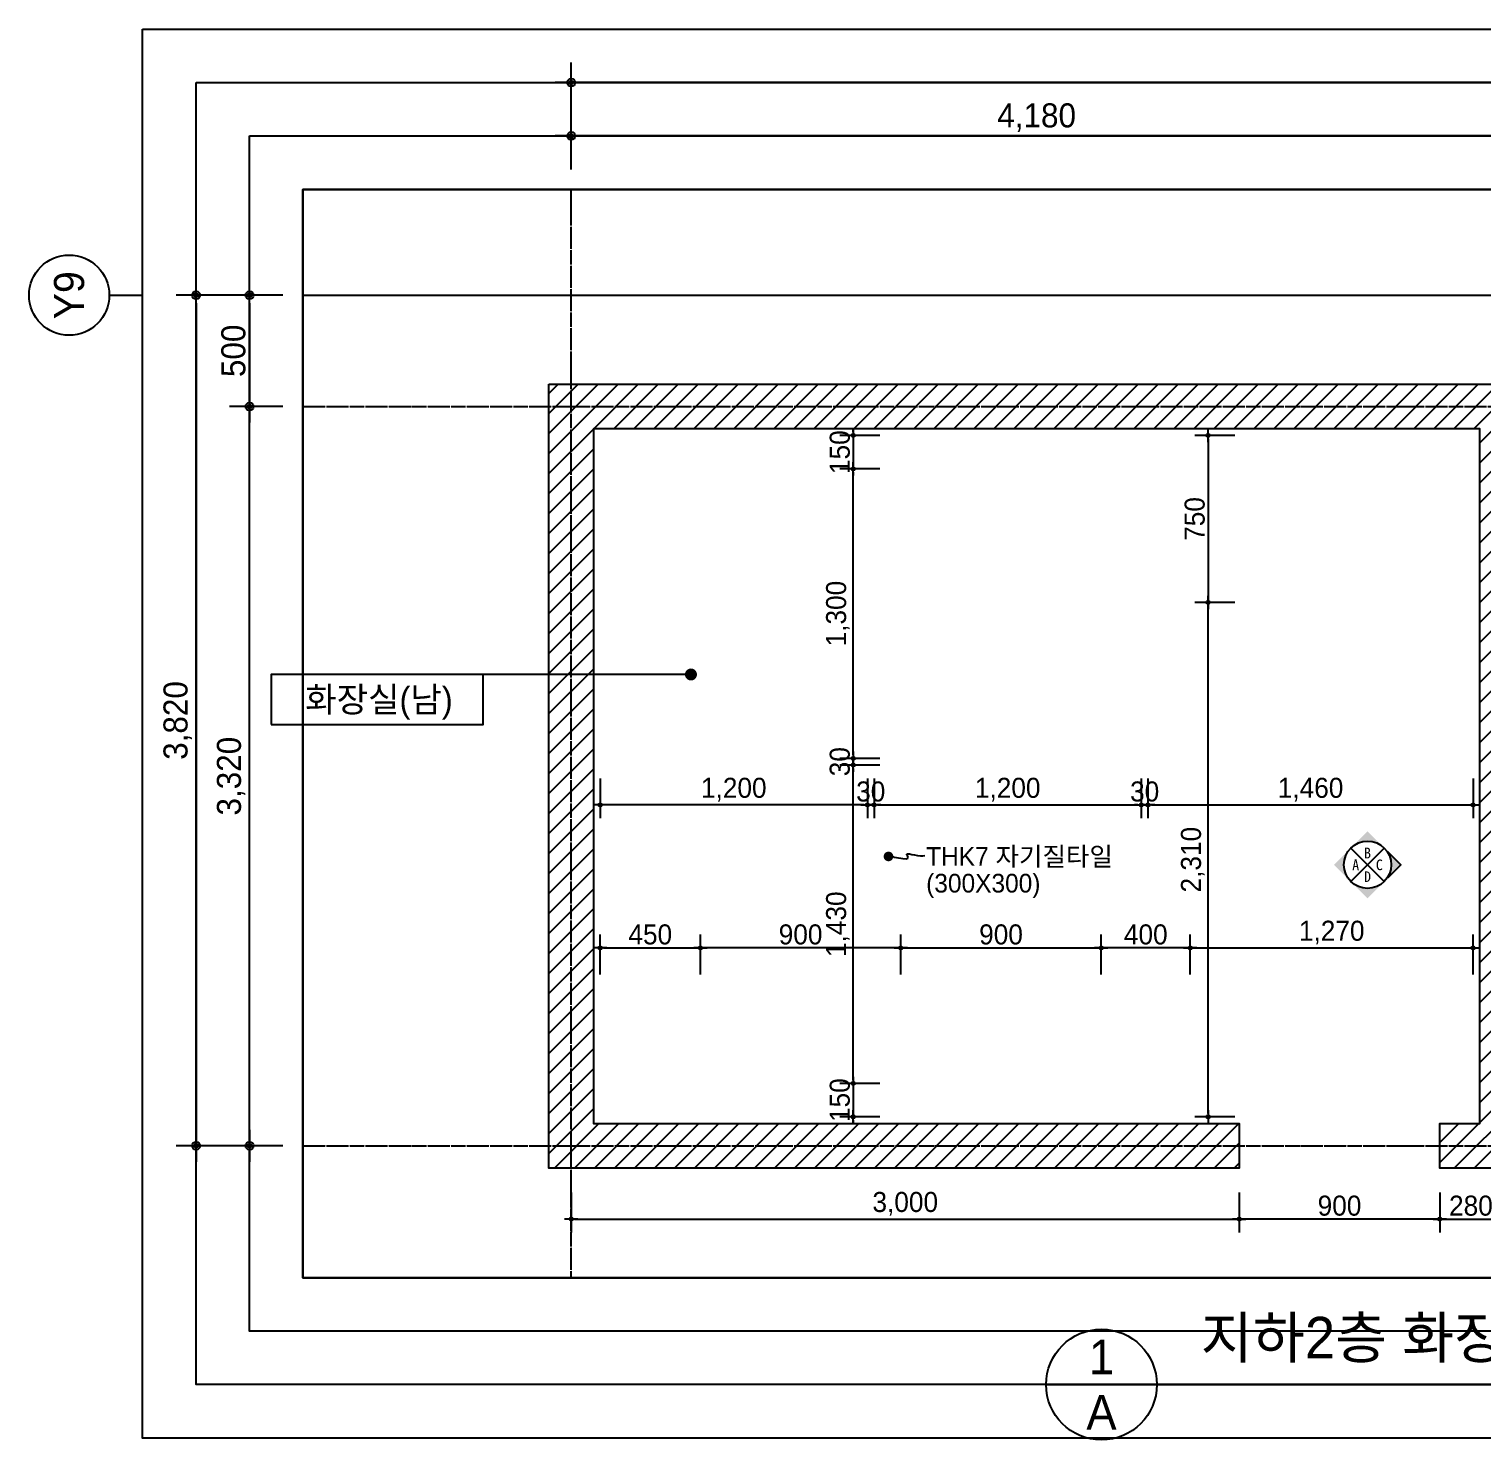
# Model space of a CAD drawing. Header units: millimetres. Extents: x 555 to 100215, y 750 to 17024.
# Drawn here: x 4820 to 11348, y 10178 to 16514 of the extents above; entities that cross this region are included whole.
import ezdxf
from ezdxf.enums import TextEntityAlignment as Align
from ezdxf.xclip import XClip

# ---------------------------------------------------------------- set-up
doc = ezdxf.new("R2010")
doc.units = ezdxf.units.MM
doc.header["$XCLIPFRAME"] = 2
doc.linetypes.add('CEN', pattern=[35, 30, -2, 1, -2])
for name, color, linetype in [('$ZCDB_AUDIT_GENERATED_600D18', 7, 'Continuous'), ('3TEX', 3, 'Continuous'), ('4A.TEC CEN', 1, 'CEN'), ('4A.TEC CEN 보조1', 14, 'CEN'), ('4A.TEC TEXT', 7, 'Continuous'), ('4A.TEC TEXT 2', 3, 'Continuous'), ('4A.TEC 심볼', 7, 'Continuous'), ('4A.TEC 해치 1', 9, 'Continuous'), ('CEN', 1, 'CEN'), ('DIM', 7, 'Continuous'), ('TEX', 3, 'Continuous'), ('㈜SE&C TEXT', 7, 'Continuous')]:
    doc.layers.add(name, color=color, linetype=linetype)
doc.layers.add('DEFPOINT', color=135, linetype='Continuous', plot=False)
doc.styles.add('1', font='')
doc.styles.add('GHS', font='malgun.ttf')
doc.styles.add('나눔고딕', font='')
doc.styles.add('돋움', font='')
doc.styles.add('돋음체', font='')
doc.styles.add('울릉도L', font='')
doc.styles.get('1').set_extended_font_data('DotumChe')
doc.styles.get('나눔고딕').set_extended_font_data('Dotum')
doc.styles.get('돋움').set_extended_font_data('Dotum')
doc.styles.get('돋음체').set_extended_font_data('Dotum')
doc.styles.get('울릉도L').set_extended_font_data('Dotum')
doc.dimstyles.new('DIM(3)', dxfattribs={"dimscale": 600, "dimtxt": 3, "dimasz": 1, "dimexe": 2, "dimexo": 3, "dimgap": 1, "dimtad": 1, "dimdec": 0, "dimzin": 0, "dimdsep": 46, "dimlunit": 6, "dimtxsty": '돋움', "dimblk1": 'DIMDOT', "dimblk2": 'DIMDOT', "dimsah": 1, "dimcen": 2.5, "dimclrd": 1, "dimclre": 1, "dimazin": 0, "dimtfac": 1, "dimtdec": 0, "dimtix": 1, "dimtmove": 2, "dimatfit": 2, "dimldrblk": 'DIMDOT', "dimfxl": 1, "dimtolj": 1, "dimtzin": 0, "dimarcsym": 0})
doc.dimstyles.new('DIM_600(외부치수)', dxfattribs={"dimscale": 400, "dimtxt": 3.3, "dimasz": 1, "dimexe": 2, "dimexo": 2, "dimgap": 1, "dimtad": 1, "dimdec": 0, "dimdsep": 46, "dimlunit": 6, "dimtxsty": '나눔고딕', "dimblk1": 'DIMDOT', "dimblk2": 'DIMDOT', "dimsah": 1, "dimcen": 2.5, "dimdle": 1.5, "dimclrd": 8, "dimclre": 8, "dimclrt": 3, "dimadec": 0, "dimazin": 0, "dimtfac": 1, "dimtdec": 0, "dimtix": 1, "dimtmove": 2, "dimatfit": 3, "dimldrblk": 'DIMDOT', "dimfxl": 1, "dimtvp": 1, "dimtolj": 1, "dimtzin": 0, "dimarcsym": 0})

# ---------------------------------------------------------------- blocks, each defined once
blk = doc.blocks.new('DIMDOT')
at = {"color": 0}
blk.add_line((-2, 0), (2, 0), dxfattribs=at)
for radius in [0.5, 0.25]:
    blk.add_circle((0, 0), radius, dxfattribs=at)
blk = doc.blocks.new('*D38')
at = {"layer": '$ZCDB_AUDIT_GENERATED_600D18', "color": 8, "lineweight": -2, "transparency": 16777216}
for p, q in [((7254.3, 15884.4), (7254.3, 16124.4)), ((11434.3, 15884.4), (11434.3, 16124.4)), ((11398.3, 16034.4), (7290.3, 16034.4))]:
    blk.add_line(p, q, dxfattribs=at)
at = {"layer": 'Defpoints', "color": 0, "transparency": 16777216}
for p in [(7254.3, 16034.4), (7254.3, 15794.4), (11434.3, 15794.4, 1666.7)]:
    blk.add_point(p, dxfattribs=at)
at = {"layer": '$ZCDB_AUDIT_GENERATED_600D18', "color": 8, "lineweight": -2, "transparency": 16777216, "xscale": 36, "yscale": 36, "zscale": 36, "rotation": 180}
blk.add_blockref('DIMDOT', (7254.3, 16034.4), dxfattribs=at)
at = {"layer": '$ZCDB_AUDIT_GENERATED_600D18', "color": 8, "lineweight": -2, "transparency": 16777216, "xscale": 36, "yscale": 36, "zscale": 36}
blk.add_blockref('DIMDOT', (11434.3, 16034.4), dxfattribs=at)
at = {"layer": '$ZCDB_AUDIT_GENERATED_600D18', "color": 3, "transparency": 16777216, "insert": (9344.3, 16116.9), "char_height": 108, "attachment_point": 5, "style": '나눔고딕'}
blk.add_mtext('\\A1;4,180', dxfattribs=at)
blk = doc.blocks.new('*D39')
at = {"layer": '$ZCDB_AUDIT_GENERATED_600D18', "color": 8, "lineweight": -2, "transparency": 16777216}
for p, q in [((7254.3, 15884.4), (7254.3, 16364.4)), ((16114.3, 15884.4), (16114.3, 16364.4)), ((16078.3, 16274.4), (7290.3, 16274.4))]:
    blk.add_line(p, q, dxfattribs=at)
at = {"layer": 'Defpoints', "color": 0, "transparency": 16777216}
for p in [(7254.3, 16274.4), (7254.3, 15794.4, 2344.5), (16114.3, 15794.4, 163.9)]:
    blk.add_point(p, dxfattribs=at)
at = {"layer": '$ZCDB_AUDIT_GENERATED_600D18', "color": 8, "lineweight": -2, "transparency": 16777216, "xscale": 36, "yscale": 36, "zscale": 36, "rotation": 180}
blk.add_blockref('DIMDOT', (7254.3, 16274.4), dxfattribs=at)
at = {"layer": '$ZCDB_AUDIT_GENERATED_600D18', "color": 8, "lineweight": -2, "transparency": 16777216, "xscale": 36, "yscale": 36, "zscale": 36}
blk.add_blockref('DIMDOT', (16114.3, 16274.4), dxfattribs=at)
at = {"layer": '$ZCDB_AUDIT_GENERATED_600D18', "color": 3, "transparency": 16777216, "insert": (11684.3, 16356.9), "char_height": 108, "attachment_point": 5, "style": '나눔고딕'}
blk.add_mtext('\\A1;8,860', dxfattribs=at)
blk = doc.blocks.new('ccs122')
at = {"layer": '4A.TEC 심볼'}
blk.add_line((0, 8), (0, 3), dxfattribs=at)
blk.add_circle((0, 14), 6, dxfattribs=at)
at = {"layer": '4A.TEC TEXT 2', "color": 3, "style": 'GHS'}
blk.add_attdef('NO', text='', height=4.5, dxfattribs=at).set_placement((-0.01, 14.02), align=Align.MIDDLE_CENTER)
blk = doc.blocks.new('*D41')
at = {"layer": '$ZCDB_AUDIT_GENERATED_600D18', "color": 8, "lineweight": -2, "transparency": 16777216}
for p, q in [((5959.9, 15319.4), (5479.9, 15319.4)), ((5569.9, 15283.4), (5569.9, 11535.4)), ((5959.9, 11499.4), (5479.9, 11499.4))]:
    blk.add_line(p, q, dxfattribs=at)
at = {"layer": 'Defpoints', "color": 0, "transparency": 16777216}
for p in [(6049.9, 15319.4, 1267.9), (5569.9, 11499.4), (6049.9, 11499.4, 2208.1)]:
    blk.add_point(p, dxfattribs=at)
at = {"layer": '$ZCDB_AUDIT_GENERATED_600D18', "color": 8, "lineweight": -2, "transparency": 16777216, "xscale": 36, "yscale": 36, "zscale": 36}
for p, rotation in [((5569.9, 15319.4), 90), ((5569.9, 11499.4), 270)]:
    blk.add_blockref('DIMDOT', p, dxfattribs=dict(at, rotation=rotation))
at = {"layer": '$ZCDB_AUDIT_GENERATED_600D18', "color": 3, "transparency": 16777216, "insert": (5487.4, 13409.4), "char_height": 108, "attachment_point": 5, "rotation": 90, "style": '나눔고딕'}
blk.add_mtext('\\A1;3,820', dxfattribs=at)
blk = doc.blocks.new('*D42')
at = {"layer": '$ZCDB_AUDIT_GENERATED_600D18', "color": 8, "lineweight": -2, "transparency": 16777216}
for p, q in [((5959.9, 14819.4), (5719.9, 14819.4)), ((5809.9, 11535.4), (5809.9, 14783.4)), ((5959.9, 11499.4), (5719.9, 11499.4))]:
    blk.add_line(p, q, dxfattribs=at)
at = {"layer": 'Defpoints', "color": 0, "transparency": 16777216}
for p in [(5809.9, 14819.4), (6049.9, 14819.4), (6049.9, 11499.4)]:
    blk.add_point(p, dxfattribs=at)
at = {"layer": '$ZCDB_AUDIT_GENERATED_600D18', "color": 8, "lineweight": -2, "transparency": 16777216, "xscale": 36, "yscale": 36, "zscale": 36}
for p, rotation in [((5809.9, 14819.4), 90), ((5809.9, 11499.4), 270)]:
    blk.add_blockref('DIMDOT', p, dxfattribs=dict(at, rotation=rotation))
at = {"layer": '$ZCDB_AUDIT_GENERATED_600D18', "color": 3, "transparency": 16777216, "insert": (5727.4, 13159.4), "char_height": 108, "attachment_point": 5, "rotation": 90, "style": '나눔고딕'}
blk.add_mtext('\\A1;3,320', dxfattribs=at)
blk = doc.blocks.new('*D46')
at = {"layer": '$ZCDB_AUDIT_GENERATED_600D18', "color": 8, "lineweight": -2, "transparency": 16777216}
for p, q in [((5959.9, 15319.4), (5719.9, 15319.4)), ((5809.9, 15283.4), (5809.9, 14855.4)), ((5959.9, 14819.4), (5719.9, 14819.4))]:
    blk.add_line(p, q, dxfattribs=at)
at = {"layer": 'Defpoints', "color": 0, "transparency": 16777216}
for p in [(6049.9, 15319.4), (5809.9, 14819.4), (6049.9, 14819.4)]:
    blk.add_point(p, dxfattribs=at)
at = {"layer": '$ZCDB_AUDIT_GENERATED_600D18', "color": 8, "lineweight": -2, "transparency": 16777216, "xscale": 36, "yscale": 36, "zscale": 36}
for p, rotation in [((5809.9, 15319.4), 90), ((5809.9, 14819.4), 270)]:
    blk.add_blockref('DIMDOT', p, dxfattribs=dict(at, rotation=rotation))
at = {"layer": '$ZCDB_AUDIT_GENERATED_600D18', "color": 3, "transparency": 16777216, "insert": (5737.8, 15069.4), "char_height": 108, "attachment_point": 5, "rotation": 90, "style": '나눔고딕'}
blk.add_mtext('\\A1;500', dxfattribs=at)
blk = doc.blocks.new('dwgFD3B')
at = {"layer": '4A.TEC CEN', "color": 250, "ltscale": 500}
blk.add_line((49194.51, -92936.83, -3333.33), (358000, -92936.83, -3333.33), dxfattribs=at)
blk = doc.blocks.new('*D112')
at = {"color": 1, "lineweight": -2, "transparency": 16777216}
for p, q in [((9814.3, 13149.4), (9814.3, 12970)), ((9844.3, 13149.4), (9844.3, 12970)), ((9799.3, 13030), (9784.3, 13030)), ((9844.3, 13030), (9814.3, 13030)), ((9859.3, 13030), (9874.3, 13030))]:
    blk.add_line(p, q, dxfattribs=at)
at = {"layer": 'Defpoints', "color": 0, "transparency": 16777216}
for p in [(9814.3, 13239.4, -828.2), (9844.3, 13239.4, -828.2), (9814.3, 13030)]:
    blk.add_point(p, dxfattribs=at)
at = {"color": 1, "lineweight": -2, "transparency": 16777216, "xscale": 15, "yscale": 15, "zscale": 15}
blk.add_blockref('DIMDOT', (9814.3, 13030), dxfattribs=at)
at = {"color": 1, "lineweight": -2, "transparency": 16777216, "xscale": 15, "yscale": 15, "zscale": 15, "rotation": 180}
blk.add_blockref('DIMDOT', (9844.3, 13030), dxfattribs=at)
at = {"color": 0, "transparency": 16777216, "insert": (9829.3, 13090), "char_height": 90, "attachment_point": 5, "style": '돋움'}
blk.add_mtext('\\A1;30', dxfattribs=at)
blk = doc.blocks.new('*D113')
at = {"color": 1, "lineweight": -2, "transparency": 16777216}
for p, q in [((8614.3, 13149.4), (8614.3, 12970)), ((9814.3, 13149.4), (9814.3, 12970)), ((8629.3, 13030), (9799.3, 13030))]:
    blk.add_line(p, q, dxfattribs=at)
at = {"layer": 'Defpoints', "color": 0, "transparency": 16777216}
for p in [(8614.3, 13239.4, -828.2), (9814.3, 13239.4, -828.2), (9814.3, 13030)]:
    blk.add_point(p, dxfattribs=at)
at = {"color": 1, "lineweight": -2, "transparency": 16777216, "xscale": 15, "yscale": 15, "zscale": 15, "rotation": 180}
blk.add_blockref('DIMDOT', (8614.3, 13030), dxfattribs=at)
at = {"color": 1, "lineweight": -2, "transparency": 16777216, "xscale": 15, "yscale": 15, "zscale": 15}
blk.add_blockref('DIMDOT', (9814.3, 13030), dxfattribs=at)
at = {"color": 0, "transparency": 16777216, "insert": (9214.3, 13098.7), "char_height": 90, "attachment_point": 5, "style": '돋움'}
blk.add_mtext('\\A1;1,200', dxfattribs=at)
blk = doc.blocks.new('*D114')
at = {"color": 1, "lineweight": -2, "transparency": 16777216}
for p, q in [((8584.3, 13149.4), (8584.3, 12970)), ((8614.3, 13149.4), (8614.3, 12970)), ((8569.3, 13030), (8554.3, 13030)), ((8614.3, 13030), (8584.3, 13030)), ((8629.3, 13030), (8644.3, 13030))]:
    blk.add_line(p, q, dxfattribs=at)
at = {"layer": 'Defpoints', "color": 0, "transparency": 16777216}
for p in [(8584.3, 13239.4, -828.2), (8614.3, 13239.4, -828.2), (8584.3, 13030)]:
    blk.add_point(p, dxfattribs=at)
at = {"color": 1, "lineweight": -2, "transparency": 16777216, "xscale": 15, "yscale": 15, "zscale": 15}
blk.add_blockref('DIMDOT', (8584.3, 13030), dxfattribs=at)
at = {"color": 1, "lineweight": -2, "transparency": 16777216, "xscale": 15, "yscale": 15, "zscale": 15, "rotation": 180}
blk.add_blockref('DIMDOT', (8614.3, 13030), dxfattribs=at)
at = {"color": 0, "transparency": 16777216, "insert": (8599.3, 13090), "char_height": 90, "attachment_point": 5, "style": '돋움'}
blk.add_mtext('\\A1;30', dxfattribs=at)
blk = doc.blocks.new('*D115')
at = {"color": 1, "lineweight": -2, "transparency": 16777216}
for p, q in [((7384.3, 13149.4), (7384.3, 12970)), ((8584.3, 13149.4), (8584.3, 12970)), ((8569.3, 13030), (7399.3, 13030))]:
    blk.add_line(p, q, dxfattribs=at)
at = {"layer": 'Defpoints', "color": 0, "transparency": 16777216}
for p in [(7384.3, 13239.4, -828.2), (8584.3, 13239.4, -828.2), (7384.3, 13030)]:
    blk.add_point(p, dxfattribs=at)
at = {"color": 1, "lineweight": -2, "transparency": 16777216, "xscale": 15, "yscale": 15, "zscale": 15, "rotation": 180}
blk.add_blockref('DIMDOT', (7384.3, 13030), dxfattribs=at)
at = {"color": 1, "lineweight": -2, "transparency": 16777216, "xscale": 15, "yscale": 15, "zscale": 15}
blk.add_blockref('DIMDOT', (8584.3, 13030), dxfattribs=at)
at = {"color": 0, "transparency": 16777216, "insert": (7984.3, 13098.7), "char_height": 90, "attachment_point": 5, "style": '돋움'}
blk.add_mtext('\\A1;1,200', dxfattribs=at)
blk = doc.blocks.new('*D116')
at = {"color": 1, "lineweight": -2, "transparency": 16777216}
for p, q in [((9844.3, 13149.4), (9844.3, 12970)), ((11304.3, 13149.4), (11304.3, 12970)), ((9859.3, 13030), (11289.3, 13030))]:
    blk.add_line(p, q, dxfattribs=at)
at = {"layer": 'Defpoints', "color": 0, "transparency": 16777216}
for p in [(9844.3, 13239.4, -828.2), (11304.3, 13239.4, -828.2), (11304.3, 13030)]:
    blk.add_point(p, dxfattribs=at)
at = {"color": 1, "lineweight": -2, "transparency": 16777216, "xscale": 15, "yscale": 15, "zscale": 15, "rotation": 180}
blk.add_blockref('DIMDOT', (9844.3, 13030), dxfattribs=at)
at = {"color": 1, "lineweight": -2, "transparency": 16777216, "xscale": 15, "yscale": 15, "zscale": 15}
blk.add_blockref('DIMDOT', (11304.3, 13030), dxfattribs=at)
at = {"color": 0, "transparency": 16777216, "insert": (10574.3, 13098.7), "char_height": 90, "attachment_point": 5, "style": '돋움'}
blk.add_mtext('\\A1;1,460', dxfattribs=at)
blk = doc.blocks.new('*D117')
at = {"color": 1, "lineweight": -2, "transparency": 16777216}
for p, q in [((7254.3, 11289.4), (7254.3, 11110)), ((10254.3, 11289.4), (10254.3, 11110)), ((7269.3, 11170), (10239.3, 11170))]:
    blk.add_line(p, q, dxfattribs=at)
at = {"layer": 'Defpoints', "color": 0, "transparency": 16777216}
for p in [(7254.3, 11379.4, -828.2), (10254.3, 11379.4, -828.2), (10254.3, 11170)]:
    blk.add_point(p, dxfattribs=at)
at = {"color": 1, "lineweight": -2, "transparency": 16777216, "xscale": 15, "yscale": 15, "zscale": 15, "rotation": 180}
blk.add_blockref('DIMDOT', (7254.3, 11170), dxfattribs=at)
at = {"color": 1, "lineweight": -2, "transparency": 16777216, "xscale": 15, "yscale": 15, "zscale": 15}
blk.add_blockref('DIMDOT', (10254.3, 11170), dxfattribs=at)
at = {"color": 0, "transparency": 16777216, "insert": (8754.3, 11238.7), "char_height": 90, "attachment_point": 5, "style": '돋움'}
blk.add_mtext('\\A1;3,000', dxfattribs=at)
blk = doc.blocks.new('*D118')
at = {"color": 1, "lineweight": -2, "transparency": 16777216}
for p, q in [((10254.3, 11289.4), (10254.3, 11110)), ((11154.3, 11289.4), (11154.3, 11110)), ((11139.3, 11170), (10269.3, 11170))]:
    blk.add_line(p, q, dxfattribs=at)
at = {"layer": 'Defpoints', "color": 0, "transparency": 16777216}
for p in [(10254.3, 11379.4, -828.2), (11154.3, 11379.4, -828.2), (10254.3, 11170)]:
    blk.add_point(p, dxfattribs=at)
at = {"color": 1, "lineweight": -2, "transparency": 16777216, "xscale": 15, "yscale": 15, "zscale": 15, "rotation": 180}
blk.add_blockref('DIMDOT', (10254.3, 11170), dxfattribs=at)
at = {"color": 1, "lineweight": -2, "transparency": 16777216, "xscale": 15, "yscale": 15, "zscale": 15}
blk.add_blockref('DIMDOT', (11154.3, 11170), dxfattribs=at)
at = {"color": 0, "transparency": 16777216, "insert": (10704.3, 11230), "char_height": 90, "attachment_point": 5, "style": '돋움'}
blk.add_mtext('\\A1;900', dxfattribs=at)
blk = doc.blocks.new('*D119')
at = {"color": 1, "lineweight": -2, "transparency": 16777216}
for p, q in [((11154.3, 11289.4), (11154.3, 11110)), ((11434.3, 11289.4), (11434.3, 11110)), ((11169.3, 11170), (11419.3, 11170))]:
    blk.add_line(p, q, dxfattribs=at)
at = {"layer": 'Defpoints', "color": 0, "transparency": 16777216}
for p in [(11154.3, 11379.4, -828.2), (11434.3, 11379.4, -828.2), (11434.3, 11170)]:
    blk.add_point(p, dxfattribs=at)
at = {"color": 1, "lineweight": -2, "transparency": 16777216, "xscale": 15, "yscale": 15, "zscale": 15, "rotation": 180}
blk.add_blockref('DIMDOT', (11154.3, 11170), dxfattribs=at)
at = {"color": 1, "lineweight": -2, "transparency": 16777216, "xscale": 15, "yscale": 15, "zscale": 15}
blk.add_blockref('DIMDOT', (11434.3, 11170), dxfattribs=at)
at = {"color": 0, "transparency": 16777216, "insert": (11294.3, 11230), "char_height": 90, "attachment_point": 5, "style": '돋움'}
blk.add_mtext('\\A1;280', dxfattribs=at)
blk = doc.blocks.new('*D123')
at = {"color": 1, "lineweight": -2, "transparency": 16777216}
for p, q in [((8734.3, 12268.6), (8734.3, 12448)), ((9634.3, 12268.6), (9634.3, 12448)), ((8749.3, 12388), (9619.3, 12388))]:
    blk.add_line(p, q, dxfattribs=at)
at = {"layer": 'Defpoints', "color": 0, "transparency": 16777216}
for p in [(9634.3, 12388), (8734.3, 12178.6, -828.2), (9634.3, 12178.6, -828.2)]:
    blk.add_point(p, dxfattribs=at)
at = {"color": 1, "lineweight": -2, "transparency": 16777216, "xscale": 15, "yscale": 15, "zscale": 15, "rotation": 180}
blk.add_blockref('DIMDOT', (8734.3, 12388), dxfattribs=at)
at = {"color": 1, "lineweight": -2, "transparency": 16777216, "xscale": 15, "yscale": 15, "zscale": 15}
blk.add_blockref('DIMDOT', (9634.3, 12388), dxfattribs=at)
at = {"color": 0, "transparency": 16777216, "insert": (9184.3, 12448.1), "char_height": 90, "attachment_point": 5, "style": '돋움'}
blk.add_mtext('\\A1;900', dxfattribs=at)
blk = doc.blocks.new('*D124')
at = {"color": 1, "lineweight": -2, "transparency": 16777216}
for p, q in [((7834.3, 12268.6), (7834.3, 12448)), ((8734.3, 12268.6), (8734.3, 12448)), ((8719.3, 12388), (7849.3, 12388))]:
    blk.add_line(p, q, dxfattribs=at)
at = {"layer": 'Defpoints', "color": 0, "transparency": 16777216}
for p in [(7834.3, 12388), (7834.3, 12178.6, -828.2), (8734.3, 12178.6, -828.2)]:
    blk.add_point(p, dxfattribs=at)
at = {"color": 1, "lineweight": -2, "transparency": 16777216, "xscale": 15, "yscale": 15, "zscale": 15, "rotation": 180}
blk.add_blockref('DIMDOT', (7834.3, 12388), dxfattribs=at)
at = {"color": 1, "lineweight": -2, "transparency": 16777216, "xscale": 15, "yscale": 15, "zscale": 15}
blk.add_blockref('DIMDOT', (8734.3, 12388), dxfattribs=at)
at = {"color": 0, "transparency": 16777216, "insert": (8284.3, 12448.1), "char_height": 90, "attachment_point": 5, "style": '돋움'}
blk.add_mtext('\\A1;900', dxfattribs=at)
blk = doc.blocks.new('*D125')
at = {"color": 1, "lineweight": -2, "transparency": 16777216}
for p, q in [((7384.3, 12268.6), (7384.3, 12448)), ((7834.3, 12268.6), (7834.3, 12448)), ((7399.3, 12388), (7819.3, 12388))]:
    blk.add_line(p, q, dxfattribs=at)
at = {"layer": 'Defpoints', "color": 0, "transparency": 16777216}
for p in [(7834.3, 12388), (7384.3, 12178.6, -828.2), (7834.3, 12178.6, -828.2)]:
    blk.add_point(p, dxfattribs=at)
at = {"color": 1, "lineweight": -2, "transparency": 16777216, "xscale": 15, "yscale": 15, "zscale": 15, "rotation": 180}
blk.add_blockref('DIMDOT', (7384.3, 12388), dxfattribs=at)
at = {"color": 1, "lineweight": -2, "transparency": 16777216, "xscale": 15, "yscale": 15, "zscale": 15}
blk.add_blockref('DIMDOT', (7834.3, 12388), dxfattribs=at)
at = {"color": 0, "transparency": 16777216, "insert": (7609.3, 12448.1), "char_height": 90, "attachment_point": 5, "style": '돋움'}
blk.add_mtext('\\A1;450', dxfattribs=at)
blk = doc.blocks.new('*D126')
at = {"color": 1, "lineweight": -2, "transparency": 16777216}
for p, q in [((9634.3, 12268.6), (9634.3, 12448)), ((10034.3, 12268.6), (10034.3, 12448)), ((10019.3, 12388), (9649.3, 12388))]:
    blk.add_line(p, q, dxfattribs=at)
at = {"layer": 'Defpoints', "color": 0, "transparency": 16777216}
for p in [(9634.3, 12388), (9634.3, 12178.6, -828.2), (10034.3, 12178.6, -828.2)]:
    blk.add_point(p, dxfattribs=at)
at = {"color": 1, "lineweight": -2, "transparency": 16777216, "xscale": 15, "yscale": 15, "zscale": 15, "rotation": 180}
blk.add_blockref('DIMDOT', (9634.3, 12388), dxfattribs=at)
at = {"color": 1, "lineweight": -2, "transparency": 16777216, "xscale": 15, "yscale": 15, "zscale": 15}
blk.add_blockref('DIMDOT', (10034.3, 12388), dxfattribs=at)
at = {"color": 0, "transparency": 16777216, "insert": (9834.3, 12448.1), "char_height": 90, "attachment_point": 5, "style": '돋움'}
blk.add_mtext('\\A1;400', dxfattribs=at)
blk = doc.blocks.new('*D127')
at = {"color": 1, "lineweight": -2, "transparency": 16777216}
for p, q in [((8640.1, 14689.4), (8460.7, 14689.4)), ((8520.7, 14704.4), (8520.7, 14719.4)), ((8520.7, 14689.4), (8520.7, 14539.4)), ((8640.1, 14539.4), (8460.7, 14539.4)), ((8520.7, 14524.4), (8520.7, 14509.4))]:
    blk.add_line(p, q, dxfattribs=at)
at = {"layer": 'Defpoints', "color": 0, "transparency": 16777216}
for p in [(8730.1, 14689.4, -828.2), (8520.7, 14539.4), (8730.1, 14539.4, -828.2)]:
    blk.add_point(p, dxfattribs=at)
at = {"color": 1, "lineweight": -2, "transparency": 16777216, "xscale": 15, "yscale": 15, "zscale": 15}
for p, rotation in [((8520.7, 14689.4), 270), ((8520.7, 14539.4), 90)]:
    blk.add_blockref('DIMDOT', p, dxfattribs=dict(at, rotation=rotation))
at = {"color": 0, "transparency": 16777216, "insert": (8460.6, 14614.4), "char_height": 90, "attachment_point": 5, "rotation": 90, "style": '돋움'}
blk.add_mtext('\\A1;150', dxfattribs=at)
blk = doc.blocks.new('*D128')
at = {"color": 1, "lineweight": -2, "transparency": 16777216}
for p, q in [((8640.1, 14539.4), (8460.7, 14539.4)), ((8520.7, 13254.4), (8520.7, 14524.4)), ((8640.1, 13239.4), (8460.7, 13239.4))]:
    blk.add_line(p, q, dxfattribs=at)
at = {"layer": 'Defpoints', "color": 0, "transparency": 16777216}
for p in [(8520.7, 14539.4), (8730.1, 14539.4, -828.2), (8730.1, 13239.4, -828.2)]:
    blk.add_point(p, dxfattribs=at)
at = {"color": 1, "lineweight": -2, "transparency": 16777216, "xscale": 15, "yscale": 15, "zscale": 15}
for p, rotation in [((8520.7, 14539.4), 90), ((8520.7, 13239.4), 270)]:
    blk.add_blockref('DIMDOT', p, dxfattribs=dict(at, rotation=rotation))
at = {"color": 0, "transparency": 16777216, "insert": (8452, 13889.4), "char_height": 90, "attachment_point": 5, "rotation": 90, "style": '돋움'}
blk.add_mtext('\\A1;1,300', dxfattribs=at)
blk = doc.blocks.new('*D129')
at = {"color": 1, "lineweight": -2, "transparency": 16777216}
for p, q in [((8520.7, 13254.4), (8520.7, 13269.4)), ((8640.1, 13239.4), (8460.7, 13239.4)), ((8640.1, 13209.4), (8460.7, 13209.4)), ((8520.7, 13239.4), (8520.7, 13209.4)), ((8520.7, 13194.4), (8520.7, 13179.4))]:
    blk.add_line(p, q, dxfattribs=at)
at = {"layer": 'Defpoints', "color": 0, "transparency": 16777216}
for p in [(8520.7, 13209.4), (8730.1, 13239.4, -828.2), (8730.1, 13209.4, -828.2)]:
    blk.add_point(p, dxfattribs=at)
at = {"color": 1, "lineweight": -2, "transparency": 16777216, "xscale": 15, "yscale": 15, "zscale": 15}
for p, rotation in [((8520.7, 13239.4), 270), ((8520.7, 13209.4), 90)]:
    blk.add_blockref('DIMDOT', p, dxfattribs=dict(at, rotation=rotation))
at = {"color": 0, "transparency": 16777216, "insert": (8460.6, 13224.4), "char_height": 90, "attachment_point": 5, "rotation": 90, "style": '돋움'}
blk.add_mtext('\\A1;30', dxfattribs=at)
blk = doc.blocks.new('*D130')
at = {"color": 1, "lineweight": -2, "transparency": 16777216}
for p, q in [((8640.1, 13209.4), (8460.7, 13209.4)), ((8520.7, 11794.4), (8520.7, 13194.4)), ((8640.1, 11779.4), (8460.7, 11779.4))]:
    blk.add_line(p, q, dxfattribs=at)
at = {"layer": 'Defpoints', "color": 0, "transparency": 16777216}
for p in [(8520.7, 13209.4), (8730.1, 13209.4, -828.2), (8730.1, 11779.4, -828.2)]:
    blk.add_point(p, dxfattribs=at)
at = {"color": 1, "lineweight": -2, "transparency": 16777216, "xscale": 15, "yscale": 15, "zscale": 15}
for p, rotation in [((8520.7, 13209.4), 90), ((8520.7, 11779.4), 270)]:
    blk.add_blockref('DIMDOT', p, dxfattribs=dict(at, rotation=rotation))
at = {"color": 0, "transparency": 16777216, "insert": (8452, 12494.4), "char_height": 90, "attachment_point": 5, "rotation": 90, "style": '돋움'}
blk.add_mtext('\\A1;1,430', dxfattribs=at)
blk = doc.blocks.new('*D131')
at = {"color": 1, "lineweight": -2, "transparency": 16777216}
for p, q in [((8640.1, 11779.4), (8460.7, 11779.4)), ((8520.7, 11794.4), (8520.7, 11809.4)), ((8520.7, 11779.4), (8520.7, 11629.4)), ((8640.1, 11629.4), (8460.7, 11629.4)), ((8520.7, 11614.4), (8520.7, 11599.4))]:
    blk.add_line(p, q, dxfattribs=at)
at = {"layer": 'Defpoints', "color": 0, "transparency": 16777216}
for p in [(8730.1, 11779.4, -828.2), (8520.7, 11629.4), (8730.1, 11629.4, -828.2)]:
    blk.add_point(p, dxfattribs=at)
at = {"color": 1, "lineweight": -2, "transparency": 16777216, "xscale": 15, "yscale": 15, "zscale": 15}
for p, rotation in [((8520.7, 11779.4), 270), ((8520.7, 11629.4), 90)]:
    blk.add_blockref('DIMDOT', p, dxfattribs=dict(at, rotation=rotation))
at = {"color": 0, "transparency": 16777216, "insert": (8460.6, 11704.4), "char_height": 90, "attachment_point": 5, "rotation": 90, "style": '돋움'}
blk.add_mtext('\\A1;150', dxfattribs=at)
blk = doc.blocks.new('*D132')
at = {"color": 1, "lineweight": -2, "transparency": 16777216}
for p, q in [((10233.8, 14689.4), (10054.4, 14689.4)), ((10114.4, 14674.4), (10114.4, 13954.4)), ((10233.8, 13939.4), (10054.4, 13939.4))]:
    blk.add_line(p, q, dxfattribs=at)
at = {"layer": 'Defpoints', "color": 0, "transparency": 16777216}
for p in [(10323.8, 14689.4, -828.2), (10114.4, 13939.4), (10323.8, 13939.4, -828.2)]:
    blk.add_point(p, dxfattribs=at)
at = {"color": 1, "lineweight": -2, "transparency": 16777216, "xscale": 15, "yscale": 15, "zscale": 15}
for p, rotation in [((10114.4, 14689.4), 90), ((10114.4, 13939.4), 270)]:
    blk.add_blockref('DIMDOT', p, dxfattribs=dict(at, rotation=rotation))
at = {"color": 0, "transparency": 16777216, "insert": (10054.4, 14314.4), "char_height": 90, "attachment_point": 5, "rotation": 90, "style": '돋움'}
blk.add_mtext('\\A1;750', dxfattribs=at)
blk = doc.blocks.new('*D133')
at = {"color": 1, "lineweight": -2, "transparency": 16777216}
for p, q in [((10233.8, 13939.4), (10054.4, 13939.4)), ((10114.4, 11644.4), (10114.4, 13924.4)), ((10233.8, 11629.4), (10054.4, 11629.4))]:
    blk.add_line(p, q, dxfattribs=at)
at = {"layer": 'Defpoints', "color": 0, "transparency": 16777216}
for p in [(10114.4, 13939.4), (10323.8, 13939.4, -828.2), (10323.8, 11629.4, -828.2)]:
    blk.add_point(p, dxfattribs=at)
at = {"color": 1, "lineweight": -2, "transparency": 16777216, "xscale": 15, "yscale": 15, "zscale": 15}
for p, rotation in [((10114.4, 13939.4), 90), ((10114.4, 11629.4), 270)]:
    blk.add_blockref('DIMDOT', p, dxfattribs=dict(at, rotation=rotation))
at = {"color": 0, "transparency": 16777216, "insert": (10045.7, 12784.4), "char_height": 90, "attachment_point": 5, "rotation": 90, "style": '돋움'}
blk.add_mtext('\\A1;2,310', dxfattribs=at)
blk = doc.blocks.new('569asd6f')
at = {"layer": 'TEX'}
h = blk.add_hatch(color=256, dxfattribs=at)
h.paths.add_polyline_path([(2008889, -265925), (2008764, -266051), (2008889, -266176, -0.198912), (2008838, -266051, -0.198912)])
h.paths.add_polyline_path([(2009140, -265925), (2009015, -265800), (2008889, -265925, -0.414214)])
h.paths.add_polyline_path([(2009265, -266051), (2009140, -265925, -0.198912), (2009191, -266051, -0.198912), (2009140, -266176)])
h.paths.add_polyline_path([(2009140, -266176, -0.414214), (2008889, -266176), (2009015, -266301)])
at = {"layer": 'DIM'}
blk.add_lwpolyline([(2008919, -266205), (2009015, -266301), (2009110, -266205)], dxfattribs=at)
blk.add_circle((2009015, -266051), 177, dxfattribs=at)
at = {"layer": 'TEX'}
for p, q in [((2008889, -266176), (2009140, -265925)), ((2008889, -265925), (2009140, -266176))]:
    blk.add_line(p, q, dxfattribs=at)
blk = doc.blocks.new('*D280')
at = {"color": 1, "lineweight": -2, "transparency": 16777216}
for p, q in [((10034.3, 12268.6), (10034.3, 12448)), ((11304.3, 12268.6), (11304.3, 12448)), ((10049.3, 12388), (11289.3, 12388))]:
    blk.add_line(p, q, dxfattribs=at)
at = {"layer": 'Defpoints', "color": 0, "transparency": 16777216}
for p in [(11304.3, 12388), (10034.3, 12178.6, -828.2), (11304.3, 12178.6, -828.2)]:
    blk.add_point(p, dxfattribs=at)
at = {"color": 1, "lineweight": -2, "transparency": 16777216, "xscale": 15, "yscale": 15, "zscale": 15, "rotation": 180}
blk.add_blockref('DIMDOT', (10034.3, 12388), dxfattribs=at)
at = {"color": 1, "lineweight": -2, "transparency": 16777216, "xscale": 15, "yscale": 15, "zscale": 15}
blk.add_blockref('DIMDOT', (11304.3, 12388), dxfattribs=at)
at = {"color": 0, "transparency": 16777216, "insert": (10669.3, 12456.8), "char_height": 90, "attachment_point": 5, "style": '돋움'}
blk.add_mtext('\\A1;1,270', dxfattribs=at)

msp = doc.modelspace()

# ---------------------------------------------------------------- hatches: boundary and pattern name
at = {"layer": '4A.TEC 해치 1'}
h = msp.add_hatch(dxfattribs=at)
h.set_pattern_fill('ANSI31', color=256, scale=20)
h.paths.add_polyline_path([(7154.26, 14919.37), (15714.26, 14919.37), (15714.26, 11399.37), (15334.26, 11399.37), (15334.26, 11599.37), (15514.26, 11599.37), (15514.26, 14719.37), (11534.26, 14719.37), (11534.26, 11599.37), (14434.27, 11599.37), (14434.26, 11399.37), (11154.27, 11399.37), (11154.27, 11599.37), (11334.26, 11599.37), (11334.26, 14719.37), (7354.26, 14719.37), (7354.26, 11599.37), (10254.27, 11599.37), (10254.27, 11399.37), (7154.26, 11399.37)])

# ---------------------------------------------------------------- linework, layer by layer
msp.add_line((7792.04, 13616), (6858.27, 13616))
at = {"layer": '4A.TEC CEN 보조1'}
for p, q in [((7254.26, 10906.87, 1666.67), (7254.26, 15794.45, 1666.67)), ((6049.86, 14819.37, 1666.67), (16780.14, 14819.37, 1666.67)), ((6049.86, 11499.37, 1666.67), (16780.14, 11499.37, 1666.67))]:
    msp.add_line(p, q, dxfattribs=at)
at = {"layer": '4A.TEC 심볼'}
msp.add_line((9387.03, 10426.87), (13442.97, 10426.87), dxfattribs=at)
msp.add_lwpolyline([(5907.29, 13391), (6858.27, 13391), (6858.27, 13616), (5907.29, 13616)], close=True, dxfattribs=at)
at = {"layer": '4A.TEC 심볼', "const_width": 26.9}
msp.add_lwpolyline([(7792.04, 13629.45, 1), (7792.04, 13602.55, 1)], format="xyb", close=True, dxfattribs=at)
at = {"layer": '4A.TEC 심볼'}
msp.add_circle((9635.43, 10426.87), 248.4, dxfattribs=at)
at = {"layer": '4A.TEC 해치 1', "elevation": 1666.67}
msp.add_lwpolyline([(7154.26, 14919.37), (15714.26, 14919.37), (15714.26, 11399.37), (15334.26, 11399.37), (15334.26, 11599.37), (15514.26, 11599.37), (15514.26, 14719.37), (11534.26, 14719.37), (11534.26, 11599.37), (14434.27, 11599.37), (14434.26, 11399.37), (11154.27, 11399.37), (11154.27, 11599.37), (11334.26, 11599.37), (11334.26, 14719.37), (7354.26, 14719.37), (7354.26, 11599.37), (10254.27, 11599.37), (10254.27, 11399.37), (7154.26, 11399.37)], close=True, dxfattribs=at)
at = {"layer": 'CEN'}
msp.add_lwpolyline([(8672.29, 12803.24), (8714.79, 12793.53), (8742.67, 12789.06), (8758.75, 12788.7), (8765.86, 12791.34), (8766.83, 12795.86), (8764.47, 12801.15), (8761.62, 12806.1), (8761.1, 12809.58), (8765.08, 12810.78), (8773.06, 12810.08), (8783.93, 12808.13), (8796.52, 12805.62), (8809.71, 12803.2), (8822.36, 12801.55), (8833.32, 12801.34), (8841.46, 12803.24)], dxfattribs=at)
at = {"layer": 'DEFPOINT'}
for points in [[(5329.86, 16514.45), (17500.14, 16514.45), (17500.14, 10186.87), (5329.86, 10186.87)], [(5569.86, 16274.45), (17260.14, 16274.45), (17260.14, 10426.87), (5569.86, 10426.87)], [(5809.86, 16034.45), (17020.14, 16034.45), (17020.14, 10666.87), (5809.86, 10666.87)], [(6049.86, 15794.45), (16780.14, 15794.45), (16780.14, 10906.87), (6049.86, 10906.87)]]:
    msp.add_lwpolyline(points, close=True, dxfattribs=at)
at = {"layer": '㈜SE&C TEXT', "color": 1, "const_width": 21.52}
msp.add_lwpolyline([(8668.26, 12798.73, -1), (8689.78, 12798.73, -1)], format="xyb", close=True, dxfattribs=at)

# ---------------------------------------------------------------- block references
ref = msp.add_blockref('dwgFD3B', (-164193.36, 108256.2, 0.45))
XClip(ref).set_block_clipping_path([(170243.2242904603, -97349.3263075054), (180973.495341897, -92461.7560903132)])
at = {"xscale": 0.6, "yscale": 0.6, "zscale": 0.6, "rotation": 90}
msp.add_blockref('569asd6f', (-148800.35, -1192647.57), dxfattribs=at)
at = {"layer": '4A.TEC 심볼'}
ref = msp.add_blockref('ccs122', (5419.86, 15319.37, -3332.88), dxfattribs=dict(at, xscale=29.999999864981, yscale=29.999999864981, zscale=29.999999864981, rotation=90))
ref.add_attrib('NO', 'Y9', dxfattribs={"layer": '0', "color": 3, "height": 135, "rotation": 90, "style": '울릉도L'}).set_placement((4999.33, 15319.18, -3332.88), align=Align.MIDDLE_CENTER)

# ---------------------------------------------------------------- texts
at = {"layer": '3TEX', "style": '1'}
for s, p in [('B', (10829.96, 12814.19)), ('A', (10776.9, 12761.14)), ('D', (10829.96, 12708.08)), ('C', (10883.01, 12761.14))]:
    msp.add_text(s, height=48, dxfattribs=at).set_placement(p, align=Align.MIDDLE_CENTER)
at = {"layer": '4A.TEC TEXT', "color": 3, "style": '돋음체'}
msp.add_text('화장실(남)', height=112.5, dxfattribs=at).set_placement((6391.02, 13503.5), align=Align.MIDDLE_CENTER)
at = {"layer": '4A.TEC TEXT', "style": '돋움'}
for s, p in [('THK7 자기질타일', (8848.18, 12798.73)), ('(300X300)', (8848.18, 12678.73))]:
    msp.add_text(s, height=84, rotation=360, dxfattribs=at).set_placement(p, align=Align.MIDDLE_LEFT)
at = {"layer": '4A.TEC TEXT 2', "color": 3, "style": '나눔고딕'}
msp.add_text('지하2층 화장실 확대평면도', height=186.3, dxfattribs=at).set_placement((10081.16, 10488.97), align=Align.BOTTOM_LEFT)
for s, p in [('1', (9635.43, 10551.07)), ('A', (9635.43, 10302.67))]:
    msp.add_text(s, height=155.25, dxfattribs=at).set_placement(p, align=Align.MIDDLE)

# ---------------------------------------------------------------- dimensions: what is measured, and where the dimension line sits
at = {"layer": '$ZCDB_AUDIT_GENERATED_600D18'}
for base, p1, p2, picture, middle in [((7254.26, 16274.45), (16114.27, 15794.45, 163.88), (7254.26, 15794.45, 2344.51), '*D39', (11684.26, 16356.92)), ((7254.26, 16034.45), (11434.26, 15794.45, 1666.67), (7254.26, 15794.45), '*D38', (9344.26, 16116.92))]:
    dim = msp.add_linear_dim(base=base, p1=p1, p2=p2, dimstyle='DIM_600(외부치수)', override={"dimscale": 300, "dimtxt": 0.36, "dimasz": 0.12, "dimexe": 0.3, "dimexo": 0.3, "dimgap": 0.06, "dimdec": 1, "dimblk1": 'DIMDOT', "dimblk2": 'DIMDOT', "dimdle": 0.06}, dxfattribs=at)
    dim.commit()
    dim.dimension.update_dxf_attribs({"geometry": picture, "text_midpoint": middle})
for base, p1, p2, angle, picture, middle in [((5569.86, 11499.37), (6049.86, 15319.37, 1267.91), (6049.86, 11499.37, 2208.09), 90, '*D41', (5487.39, 13409.37)), ((5809.86, 14819.37), (6049.86, 15319.37), (6049.86, 14819.37), 90, '*D46', (5737.79, 15069.37)), ((5809.86, 14819.37), (6049.86, 11499.37), (6049.86, 14819.37), 270, '*D42', (5727.39, 13159.37))]:
    dim = msp.add_linear_dim(base=base, p1=p1, p2=p2, angle=angle, dimstyle='DIM_600(외부치수)', override={"dimscale": 300, "dimtxt": 0.36, "dimasz": 0.12, "dimexe": 0.3, "dimexo": 0.3, "dimgap": 0.06, "dimdec": 1, "dimblk1": 'DIMDOT', "dimblk2": 'DIMDOT', "dimdle": 0.06}, dxfattribs=at)
    dim.commit()
    dim.dimension.update_dxf_attribs({"geometry": picture, "text_midpoint": middle})
for base, p1, p2, angle, picture, middle in [((8520.71, 14539.37, 2494.86), (8730.11, 14689.37, 1666.67), (8730.11, 14539.37, 1666.67), 90, '*D127', (8460.65, 14614.37, 2494.86)), ((10114.42, 13939.37, 2494.86), (10323.82, 14689.37, 1666.67), (10323.82, 13939.37, 1666.67), 90, '*D132', (10054.36, 14314.37, 2494.86)), ((8520.71, 14539.37, 2494.86), (8730.11, 13239.37, 1666.67), (8730.11, 14539.37, 1666.67), 270, '*D128', (8451.98, 13889.37, 2494.86)), ((10114.42, 13939.37, 2494.86), (10323.82, 11629.37, 1666.67), (10323.82, 13939.37, 1666.67), 270, '*D133', (10045.69, 12784.37, 2494.86)), ((8520.71, 13209.37, 2494.86), (8730.11, 13239.37, 1666.67), (8730.11, 13209.37, 1666.67), 90, '*D129', (8460.65, 13224.37, 2494.86)), ((7384.26, 13029.96, 2494.86), (8584.26, 13239.37, 1666.67), (7384.26, 13239.37, 1666.67), 0, '*D115', (7984.26, 13098.69, 2494.86)), ((8520.71, 13209.37, 2494.86), (8730.11, 11779.37, 1666.67), (8730.11, 13209.37, 1666.67), 270, '*D130', (8451.98, 12494.37, 2494.86)), ((8584.26, 13029.96, 2494.86), (8614.26, 13239.37, 1666.67), (8584.26, 13239.37, 1666.67), 0, '*D114', (8599.26, 13090.02, 2494.86)), ((9814.26, 13029.96, 2494.86), (8614.26, 13239.37, 1666.67), (9814.26, 13239.37, 1666.67), 180, '*D113', (9214.26, 13098.69, 2494.86)), ((11304.26, 13029.96, 2494.86), (9844.26, 13239.37, 1666.67), (11304.26, 13239.37, 1666.67), 180, '*D116', (10574.26, 13098.69, 2494.86)), ((7834.26, 12388.02, 2494.86), (7384.26, 12178.62, 1666.67), (7834.26, 12178.62, 1666.67), 180, '*D125', (7609.26, 12448.08, 2494.86)), ((7834.26, 12388.02, 2494.86), (8734.26, 12178.62, 1666.67), (7834.26, 12178.62, 1666.67), 0, '*D124', (8284.26, 12448.08, 2494.86)), ((9634.26, 12388.02, 2494.86), (8734.26, 12178.62, 1666.67), (9634.26, 12178.62, 1666.67), 180, '*D123', (9184.26, 12448.08, 2494.86)), ((9634.26, 12388.02, 2494.86), (10034.26, 12178.62, 1666.67), (9634.26, 12178.62, 1666.67), 0, '*D126', (9834.26, 12448.08, 2494.86)), ((11304.26, 12388.02, 2494.86), (10034.26, 12178.62, 1666.67), (11304.26, 12178.62, 1666.67), 180, '*D280', (10669.26, 12456.76, 2494.86)), ((8520.71, 11629.37, 2494.86), (8730.11, 11779.37, 1666.67), (8730.11, 11629.37, 1666.67), 90, '*D131', (8460.65, 11704.37, 2494.86)), ((10254.27, 11169.97, 2494.86), (7254.26, 11379.37, 1666.67), (10254.27, 11379.37, 1666.67), 180, '*D117', (8754.27, 11238.7, 2494.86)), ((10254.27, 11169.97, 2494.86), (11154.27, 11379.37, 1666.67), (10254.27, 11379.37, 1666.67), 0, '*D118', (10704.27, 11230.03, 2494.86)), ((11434.26, 11169.97, 2494.86), (11154.27, 11379.37, 1666.67), (11434.26, 11379.37, 1666.67), 180, '*D119', (11294.27, 11230.03, 2494.86))]:
    dim = msp.add_linear_dim(base=base, p1=p1, p2=p2, angle=angle, dimstyle='DIM(3)', override={"dimscale": 50, "dimtxt": 1.8, "dimasz": 0.3, "dimexe": 1.2, "dimexo": 1.8, "dimgap": 0.3})
    dim.commit()
    dim.dimension.update_dxf_attribs({"geometry": picture, "text_midpoint": middle})
dim = msp.add_linear_dim(base=(9814.26, 13029.96, 2494.86), p1=(9844.26, 13239.37, 1666.67), p2=(9814.26, 13239.37, 1666.67), dimstyle='DIM(3)', override={"dimscale": 50, "dimtxt": 1.8, "dimasz": 0.3, "dimexe": 1.2, "dimexo": 1.8, "dimgap": 0.3})
dim.commit()
dim.dimension.update_dxf_attribs({"geometry": '*D112', "text_midpoint": (9829.26, 13090.02, 2494.86)})

doc.saveas('drawing.dxf')
